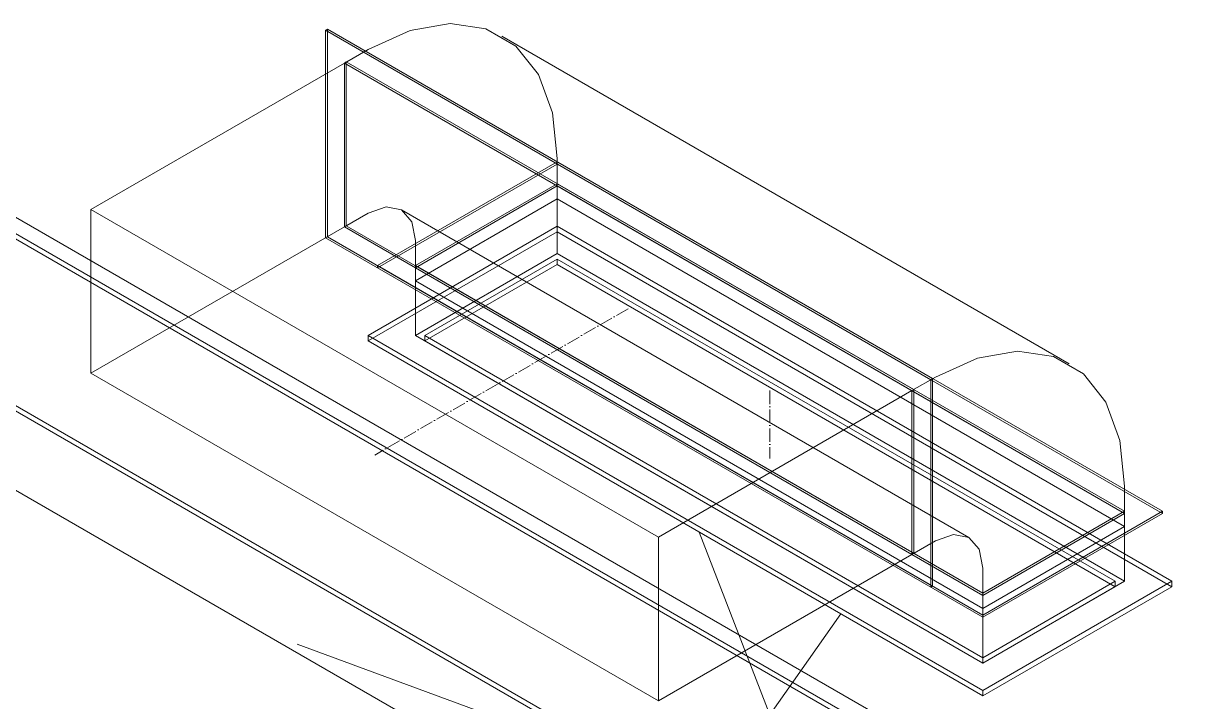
# Model space of a CAD drawing. Header units: millimetres. Extents: x -88595 to 880822, y -1054509 to -148035.
# Drawn here: x 375483 to 376367, y -320322 to -319816 of the extents above; entities that cross this region are included whole.
import ezdxf

# ---------------------------------------------------------------- set-up
doc = ezdxf.new("R2010")
doc.units = ezdxf.units.MM
doc.linetypes.add('$12$ADSK_Осевая', pattern=[14, 10, -2, 0, -2])
for name, color, linetype, lineweight in [('Воздуховоды', 7, 'Continuous', 18), ('Марки', 7, 'Continuous', 20), ('Оборудование', 7, 'Continuous', 18)]:
    doc.layers.add(name, color=color, linetype=linetype, lineweight=lineweight)

# ---------------------------------------------------------------- blocks, each defined once
blk = doc.blocks.new('$0$ADSK_Канальный блок кондиционера1 - AD182MJERAB-3267445-В_ОВ3_1')
at = {"layer": 'Оборудование'}
for p, q in [((1407.41, 16995.41), (657.88, 17428.15)), ((661.42, 17430.19), (1410.95, 16997.45)), ((679.09, 17432.24), (1421.55, 17003.58)), ((1410.95, 16868.85), (661.42, 17301.6)), ((657.88, 17299.56), (1407.41, 16866.81)), ((1421.55, 16799.45), (679.09, 17228.11))]:
    blk.add_line(p, q, dxfattribs=at)
blk = doc.blocks.new('$0$ADSK_Решетка вентиляционная жалюзийная_Приточная2 - Решетка приточная_Однорядная-V179-В_ОВ3_1')
at = {"layer": 'Воздуховоды', "color": 140, "true_color": 0x1bb3e4}
for p, q in [((6617.38, 14251.17), (6511.31, 14189.93)), ((7041.64, 14006.22), (6617.38, 14251.17)), ((6617.38, 14210.34), (6617.38, 14251.17)), ((6617.38, 14230.75), (6475.95, 14149.1)), ((6475.95, 14145.02), (6617.38, 14226.67)), ((7076.99, 13965.39), (6617.38, 14230.75)), ((6617.38, 14226.67), (6617.38, 14230.75)), ((6617.38, 14226.67), (7076.99, 13961.31)), ((6511.31, 14149.1), (6617.38, 14210.34)), ((6617.38, 14210.34), (7041.64, 13965.39)), ((6518.38, 14149.1), (6617.38, 14206.26)), ((6617.38, 14206.26), (6518.38, 14149.1)), ((6617.38, 14202.18), (6518.38, 14145.02)), ((6518.38, 14145.02), (6617.38, 14202.18)), ((6617.38, 14206.26), (7034.57, 13965.39)), ((6617.38, 14202.18), (6617.38, 14206.26)), ((7034.57, 13965.39), (6617.38, 14206.26)), ((6617.38, 14202.18), (6617.38, 14206.26)), ((7034.57, 13961.31), (6617.38, 14202.18)), ((6617.38, 14202.18), (7034.57, 13961.31)), ((6511.31, 14189.93), (6935.57, 13944.98)), ((6511.31, 14149.1), (6511.31, 14189.93)), ((6475.95, 14149.1), (6935.57, 13883.74)), ((6475.95, 14145.02), (6475.95, 14149.1)), ((6935.57, 13904.15), (6511.31, 14149.1)), ((6935.57, 13908.24), (6518.38, 14149.1)), ((6518.38, 14145.02), (6518.38, 14149.1)), ((6518.38, 14149.1), (6935.57, 13908.24)), ((6518.38, 14145.02), (6518.38, 14149.1)), ((6935.57, 13879.66), (6475.95, 14145.02)), ((6518.38, 14145.02), (6935.57, 13904.15)), ((6935.57, 13904.15), (6518.38, 14145.02)), ((6935.57, 13944.98), (7041.64, 14006.22)), ((7041.64, 14006.22), (7041.64, 13965.39)), ((6829.51, 13940.9), (6723.44, 14002.13)), ((6723.44, 14002.13), (6776.47, 13865.45)), ((6935.57, 13883.74), (7076.99, 13965.39)), ((7034.57, 13965.39), (6935.57, 13908.24)), ((6935.57, 13908.24), (7034.57, 13965.39)), ((7041.64, 13965.39), (6935.57, 13904.15)), ((7034.57, 13961.31), (7034.57, 13965.39)), ((7034.57, 13965.39), (7034.57, 13961.31)), ((7076.99, 13965.39), (7076.99, 13961.31)), ((7076.99, 13961.31), (6935.57, 13879.66)), ((6935.57, 13904.15), (7034.57, 13961.31)), ((7034.57, 13961.31), (6935.57, 13904.15)), ((6935.57, 13904.15), (6935.57, 13944.98)), ((6776.47, 13865.45), (6829.51, 13940.9)), ((6935.57, 13908.24), (6935.57, 13904.15)), ((6935.57, 13904.15), (6935.57, 13908.24)), ((6935.57, 13879.66), (6935.57, 13883.74))]:
    blk.add_line(p, q, dxfattribs=at)
blk = doc.blocks.new('$0$ADSK_Отвод_Прямоугольный1 - Стандарт-4055406-В_ОВ3_1')
at = {"layer": 'Воздуховоды', "color": 140, "true_color": 0x1bb3e4}
for p, q in [((9205.39, 12783.1), (9206.8, 12783.92)), ((9657.93, 12521.83), (9205.39, 12783.1)), ((9205.39, 12783.1), (9205.39, 12627.97)), ((9206.8, 12628.79), (9206.8, 12783.92)), ((9206.8, 12783.92), (9659.35, 12522.64)), ((9761.47, 12533.77), (9337.21, 12778.72)), ((9219.53, 12758.61), (9237.21, 12768.82)), ((9219.53, 12758.61), (9220.94, 12759.43)), ((9643.79, 12513.66), (9219.53, 12758.61)), ((9219.53, 12636.14), (9219.53, 12758.61)), ((9219.53, 12636.14), (9219.53, 12758.61)), ((9219.53, 12758.61), (9643.79, 12513.66)), ((9645.21, 12514.48), (9220.94, 12759.43)), ((9220.94, 12759.43), (9220.94, 12636.95)), ((9378.63, 12684.72), (9244.28, 12607.15)), ((9244.28, 12605.52), (9378.63, 12683.08)), ((9378.63, 12687.17), (9378.63, 12666.75)), ((9831.18, 12423.44), (9378.63, 12684.72)), ((9378.63, 12683.08), (9378.63, 12684.72)), ((9378.63, 12683.08), (9831.18, 12421.8)), ((9272.56, 12607.15), (9378.63, 12668.39)), ((9378.63, 12666.75), (9272.56, 12605.52)), ((9378.63, 12666.75), (9272.56, 12605.52)), ((9378.63, 12668.39), (9802.89, 12423.44)), ((9378.63, 12666.75), (9378.63, 12668.39)), ((9378.63, 12666.75), (9802.89, 12421.8)), ((9802.89, 12421.8), (9378.63, 12666.75)), ((9237.21, 12646.34), (9219.53, 12636.14)), ((9686.47, 12403.87), (9262.21, 12648.82)), ((9219.53, 12636.14), (9220.94, 12636.95)), ((9219.53, 12636.14), (9643.79, 12391.19)), ((9643.79, 12391.19), (9219.53, 12636.14)), ((9220.94, 12636.95), (9645.21, 12392)), ((9205.39, 12627.97), (9206.8, 12628.79)), ((9205.39, 12627.97), (9657.93, 12366.69)), ((9659.35, 12367.51), (9206.8, 12628.79)), ((9272.56, 12605.52), (9272.56, 12625.93)), ((9244.28, 12607.15), (9696.83, 12345.87)), ((9244.28, 12605.52), (9244.28, 12607.15)), ((9696.83, 12344.24), (9244.28, 12605.52)), ((9696.83, 12362.2), (9272.56, 12607.15)), ((9272.56, 12605.52), (9272.56, 12607.15)), ((9696.83, 12360.57), (9272.56, 12605.52)), ((9272.56, 12605.52), (9696.83, 12360.57)), ((9661.47, 12523.87), (9643.79, 12513.66)), ((9659.35, 12522.64), (9657.93, 12521.83)), ((9657.93, 12366.69), (9657.93, 12521.83)), ((9659.35, 12522.64), (9659.35, 12367.51)), ((9645.21, 12514.48), (9643.79, 12513.66)), ((9643.79, 12513.66), (9643.79, 12391.19)), ((9643.79, 12513.66), (9643.79, 12391.19)), ((9645.21, 12392), (9645.21, 12514.48)), ((9802.89, 12421.8), (9802.89, 12442.22)), ((9802.89, 12423.44), (9696.83, 12362.2)), ((9696.83, 12345.87), (9831.18, 12423.44)), ((9696.83, 12360.57), (9802.89, 12421.8)), ((9696.83, 12360.57), (9802.89, 12421.8)), ((9831.18, 12421.8), (9696.83, 12344.24)), ((9802.89, 12423.44), (9802.89, 12421.8)), ((9831.18, 12423.44), (9831.18, 12421.8)), ((9643.79, 12391.19), (9661.47, 12401.39)), ((9643.79, 12391.19), (9645.21, 12392)), ((9696.83, 12380.98), (9696.83, 12360.57)), ((9657.93, 12366.69), (9659.35, 12367.51)), ((9696.83, 12360.57), (9696.83, 12362.2)), ((9696.83, 12344.24), (9696.83, 12345.87))]:
    blk.add_line(p, q, dxfattribs=at)
for points in [[(9237.21, 12768.82, 0), (9268.68, 12782.89, 0), (9298.57, 12788.07, 0), (9325.38, 12784.1, 0), (9347.77, 12771.17, 0), (9364.62, 12749.93, 0), (9375.08, 12721.46, 0), (9378.63, 12687.17, 0)], [(9237.21, 12646.34, 0), (9250.74, 12651.05, 0), (9262.21, 12648.82, 0), (9269.87, 12640, 0), (9272.56, 12625.93, 0)], [(9661.47, 12523.87, 0), (9692.94, 12537.94, 0), (9722.83, 12543.12, 0), (9749.64, 12539.15, 0), (9772.04, 12526.22, 0), (9788.89, 12504.98, 0), (9799.35, 12476.51, 0), (9802.89, 12442.22, 0)], [(9696.83, 12380.98, 0), (9694.13, 12395.05, 0), (9686.47, 12403.87, 0), (9675, 12406.1, 0), (9661.47, 12401.39, 0)]]:
    blk.add_polyline3d(points, dxfattribs=at)

msp = doc.modelspace()

# ---------------------------------------------------------------- linework, layer by layer
at = {"layer": 'Воздуховоды', "color": 140, "true_color": 0x1bb3e4}
for p, q in [((375533.64, -319954.51), (375723.15, -319845.1)), ((375723.15, -319967.58), (375723.15, -319845.1)), ((376306.51, -320181.91), (375723.15, -319845.1)), ((375882.24, -319936.96), (375776.18, -319998.2)), ((375882.24, -319987.58), (375882.24, -319936.96)), ((375957.91, -320199.46), (375533.64, -319954.51)), ((375533.64, -319954.51), (375533.64, -320076.99)), ((375533.64, -320076.99), (375723.15, -319967.58)), ((375723.15, -319967.58), (376200.44, -320243.15)), ((375776.18, -320048.82), (375882.24, -319987.58)), ((375882.24, -319987.58), (376306.51, -320232.53)), ((375776.18, -319998.2), (375776.18, -320048.82)), ((376200.44, -320293.77), (375776.18, -320048.82)), ((375533.64, -320076.99), (375957.91, -320321.94)), ((375957.91, -320199.46), (376147.41, -320090.05)), ((376147.41, -320090.05), (376147.41, -320212.53)), ((376200.44, -320243.15), (376306.51, -320181.91)), ((376306.51, -320232.53), (376306.51, -320181.91)), ((375957.91, -320321.94), (375957.91, -320199.46)), ((376147.41, -320212.53), (375957.91, -320321.94)), ((376306.51, -320232.53), (376200.44, -320293.77)), ((376200.44, -320293.77), (376200.44, -320243.15))]:
    msp.add_line(p, q, dxfattribs=at)
at = {"layer": 'Воздуховоды', "color": 140, "linetype": '$12$ADSK_Осевая', "true_color": 0x1bb3e4}
for p, q in [((375935.28, -320028.82), (375745.77, -320138.23)), ((376041.34, -320090.05), (376041.34, -320140.68))]:
    msp.add_line(p, q, dxfattribs=at)
at = {"layer": 'Марки'}
msp.add_line((375687.7, -320279.67), (376366.91, -320529.23), dxfattribs=at)

# ---------------------------------------------------------------- block references
at = {"layer": 'Воздуховоды', "color": 140, "true_color": 0x1bb3e4}
for name, p in [('$0$ADSK_Отвод_Прямоугольный1 - Стандарт-4055406-В_ОВ3_1', (366503.62, -332603.71)), ('$0$ADSK_Решетка вентиляционная жалюзийная_Приточная2 - Решетка приточная_Однорядная-V179-В_ОВ3_1', (369264.87, -334197.92))]:
    msp.add_blockref(name, p, dxfattribs=at)
at = {"layer": 'Оборудование'}
msp.add_blockref('$0$ADSK_Канальный блок кондиционера1 - AD182MJERAB-3267445-В_ОВ3_1', (374709.59, -337341.43), dxfattribs=at)

doc.saveas('drawing.dxf')
